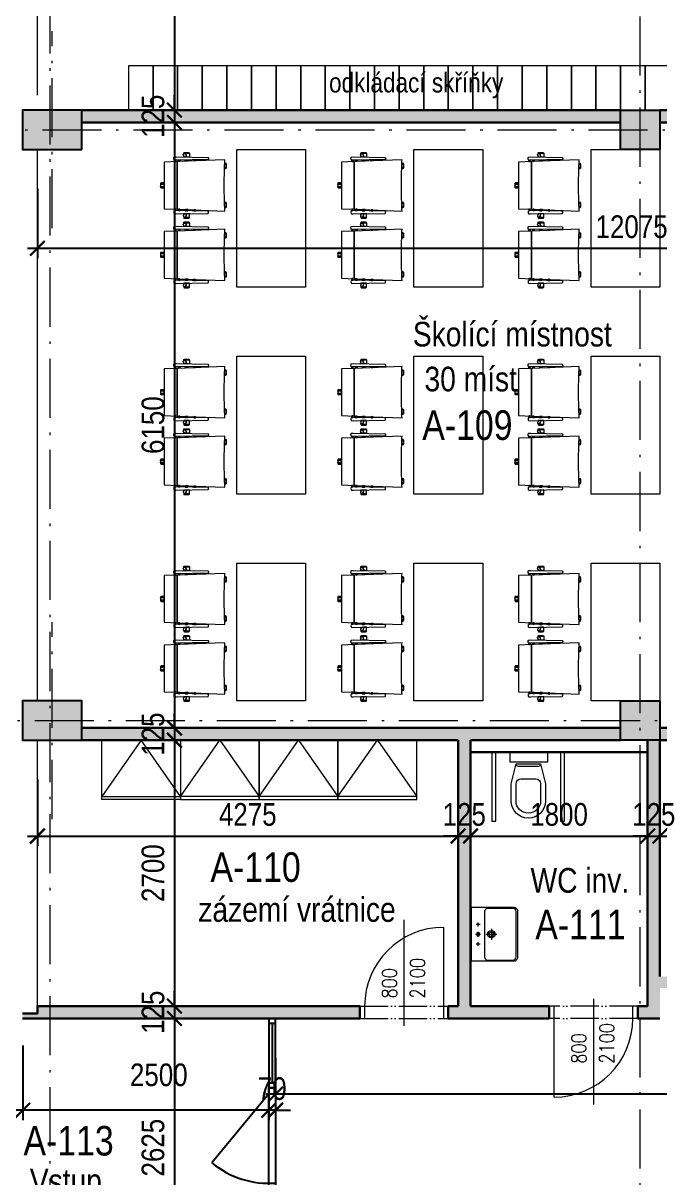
# Model space of a CAD drawing. Header units: millimetres. Extents: x 325046 to 1268204, y 1875583 to 2761998.
# Drawn here: x 705808 to 712279, y 2538248 to 2549976 of the extents above; entities that cross this region are included whole.
import ezdxf

# ---------------------------------------------------------------- set-up
doc = ezdxf.new("R2010")
doc.units = ezdxf.units.MM
doc.header["$LTSCALE"] = 100
doc.header["$PDMODE"] = 65
doc.linetypes.add('ACAD_ISO05W100', pattern=[33, 24, -3, 0, -3, 0, -3])
doc.linetypes.add('ACAD_ISO10W100', pattern=[18.5, 12, -3, 0.5, -3])
for name, color, linetype, lineweight, true_color in [('DVEŘE - POPIS', 7, 'Continuous', 5, 0x008a22), ('INTERIÉR', 7, 'Continuous', 5, 0xa65930), ('otvory', 7, 'Continuous', 20, 0xb30000), ('PŘÍČKY - SDK', 7, 'Continuous', 30, 0x6a1174), ('SANITA  - NOVÁ', 7, 'Continuous', 13, 0x3f3fde)]:
    doc.layers.add(name, color=color, linetype=linetype, lineweight=lineweight, true_color=true_color)
for name, color, linetype in [('kóty 100', 5, 'Continuous'), ('OKNA - RASTR', 5, 'Continuous'), ('ČÍSLO MÍSTNOSTI', 4, 'Continuous'), ('ŽB- SLOUPY', 3, 'Continuous')]:
    doc.layers.add(name, color=color, linetype=linetype)
doc.layers.add('Objekty - osy', color=5, linetype='ACAD_ISO10W100', lineweight=20)
doc.layers.add('ŽB - Šraf-prefa', color=253, linetype='Continuous', lineweight=13)
doc.layers.add('POPIS MÍSTNOSTÍ', color=7, linetype='Continuous', true_color=0x072bf2)
doc.layers.add('ŠRAF - SDK', color=7, linetype='Continuous', true_color=0xfbe0ee)
doc.styles.add('ARIAL NARROW', font='ARIALN.TTF')
doc.styles.add('FSIMPLEX', font='simplex.shx')
doc.dimstyles.new('100', dxfattribs={"dimscale": 100, "dimtxt": 2.3, "dimasz": 1.5, "dimexe": 1, "dimexo": 4, "dimgap": 1, "dimtad": 1, "dimdec": 0, "dimzin": 0, "dimdsep": 46, "dimtxsty": 'ARIAL NARROW', "dimblk": 'ARCHTICK', "dimcen": 4, "dimdle": 1, "dimclrd": 256, "dimclre": 256, "dimclrt": 7, "dimadec": 0, "dimazin": 0, "dimtfac": 1, "dimtdec": 0, "dimtix": 1, "dimtofl": 0, "dimtmove": 0, "dimatfit": 2, "dimldrblk": 'OBLIQUE', "dimfxl": 1, "dimtolj": 1, "dimtzin": 0, "dimlwd": -1, "dimlwe": -1, "dimarcsym": 1})

# ---------------------------------------------------------------- blocks, each defined once
blk = doc.blocks.new('A$C32F32A5B')
at = {"layer": 'SANITA  - NOVÁ', "ltscale": 2, "transparency": 33554687}
for p, q in [((0, 0), (0, 98)), ((0, 98), (387, 98)), ((387, 0), (0, 0)), ((387, 98), (387, 0))]:
    blk.add_line(p, q, dxfattribs=at)
for points in [[(313, 121), (363, 321), (363, 496, 1), (13, 496), (13, 321), (63, 121)], [(113, 271), (263, 271, 0.41), (313, 321), (313, 496, 1), (63, 496), (63, 321, 0.41), (113, 271)], [(63, 121), (313, 121, 0.41), (288, 146), (88, 146, 0.41), (63, 121)]]:
    blk.add_lwpolyline(points, format="xyb", dxfattribs=at)
blk = doc.blocks.new('umyvadlo')
for points in [[(-80, -65), (-100, -65), (-119, -65)], [(-100, -85), (-100, -65), (-100, -45)], [(26, -65), (-26, -65)], [(0, -39), (0, -91)], [(119, -65), (100, -65), (80, -65)], [(100, -85), (100, -65), (100, -45)], [(-56, -200), (56, -200)], [(0, -144), (0, -256)]]:
    blk.add_lwpolyline(points)
for points in [[(275, 0), (275, 0), (-275, 0), (-275, 0)], [(-275, 0), (-275, 0), (-275, -419), (-275, -419)], [(275, -419), (275, -419), (275, 0), (275, 0)], [(-275, -419), (-275, -419), (-275, -427), (-275, -427)], [(-275, -427), (-275, -437), (-271, -446), (-264, -453)], [(-264, -453), (-257, -461), (-246, -465), (-236, -465)], [(-236, -465), (-236, -465), (0, -465), (0, -465)], [(0, -465), (0, -465), (236, -465), (236, -465)], [(236, -465), (246, -465), (257, -461), (264, -453)], [(264, -453), (271, -446), (275, -437), (275, -427)], [(275, -427), (275, -427), (275, -419), (275, -419)]]:
    blk.add_open_spline(points, degree=3)
for points, knots in [([(18, -65), (18, -55), (10, -48), (0, -48), (-10, -48), (-18, -55), (-18, -65), (-18, -75), (-10, -83), (0, -83), (10, -83), (18, -75), (18, -65)], [0, 0, 0, 0, 1, 1, 1, 2, 2, 2, 3, 3, 3, 4, 4, 4, 4]), ([(0, -453), (0, -453), (231, -453), (231, -453), (249, -453), (263, -438), (263, -421), (263, -421), (263, -171), (263, -171), (263, -171), (263, -165), (263, -165), (263, -158), (262, -153), (259, -147), (256, -143), (253, -139), (248, -136), (243, -133), (238, -131), (232, -131), (232, -131), (232, -131), (232, -131), (232, -131), (0, -131), (0, -131), (0, -131), (0, -131), (0, -131), (0, -131), (-232, -131), (-232, -131), (-232, -131), (-232, -131), (-232, -131), (-238, -131), (-243, -133), (-248, -136), (-253, -139), (-256, -143), (-259, -147), (-262, -153), (-263, -158), (-263, -165), (-263, -165), (-263, -171), (-263, -171), (-263, -171), (-263, -421), (-263, -421), (-263, -438), (-249, -453), (-231, -453), (-231, -453), (0, -453), (0, -453)], [0, 0, 0, 0, 1, 1, 1, 2, 2, 2, 3, 3, 3, 4, 4, 4, 5, 5, 5, 6, 6, 6, 7, 7, 7, 8, 8, 8, 9, 9, 9, 10, 10, 10, 11, 11, 11, 12, 12, 12, 13, 13, 13, 14, 14, 14, 15, 15, 15, 16, 16, 16, 17, 17, 17, 18, 18, 18, 19, 19, 19, 19]), ([(-37, -200), (-37, -179), (-21, -163), (0, -163), (21, -163), (37, -179), (37, -200), (37, -221), (21, -237), (0, -237), (-21, -237), (-37, -221), (-37, -200)], [0, 0, 0, 0, 1, 1, 1, 2, 2, 2, 3, 3, 3, 4, 4, 4, 4]), ([(-23, -200), (-23, -187), (-13, -177), (0, -177), (13, -177), (23, -187), (23, -200), (23, -213), (13, -223), (0, -223), (-13, -223), (-23, -213), (-23, -200)], [0, 0, 0, 0, 1, 1, 1, 2, 2, 2, 3, 3, 3, 4, 4, 4, 4])]:
    blk.add_open_spline(points, degree=3, knots=knots)
blk = doc.blocks.new('A$C2DA8013F')
at = {"layer": 'otvory'}
for p, q in [((75, 850), (1000, 850)), ((875, 50), (1000, 50))]:
    blk.add_line(p, q, dxfattribs=at)
at = {"layer": 'otvory', "linetype": 'ACAD_ISO05W100', "ltscale": 0.12}
for p, q in [((875, 0), (875, 900)), ((1000, 0), (1000, 900))]:
    blk.add_line(p, q, dxfattribs=at)
at = {"layer": 'otvory', "ltscale": 2, "transparency": 33554687}
blk.add_line((1074, 450), (0, 450), dxfattribs=at)
blk.add_arc((875, 850), 800, 180, 270, dxfattribs=at)
blk = doc.blocks.new('EA119')
at = {"lineweight": 5}
for p, q in [((-0.013, 0.344), (-0.013, 0.31)), ((-0.013, 0.344), (-0.013, 0.344)), ((-0.013, 0.31), (0.013, 0.31)), ((0.009, 0.348), (-0.009, 0.348)), ((0.013, 0.31), (0.013, 0.344)), ((-0.318, 0.115), (-0.323, 0.098)), ((-0.321, 0.093), (-0.288, 0.083)), ((-0.289, 0.109), (-0.313, 0.117)), ((-0.288, 0.083), (-0.289, 0.109)), ((-0.245, 0.095), (-0.258, 0.099)), ((-0.258, 0.099), (-0.258, 0.073)), ((-0.258, 0.073), (-0.246, 0.069)), ((-0.246, 0.069), (-0.245, 0.095)), ((0.245, 0.095), (0.258, 0.099)), ((0.246, 0.069), (0.245, 0.095)), ((0.258, 0.073), (0.246, 0.069)), ((0.258, 0.099), (0.258, 0.073)), ((0.288, 0.083), (0.289, 0.109)), ((0.321, 0.093), (0.288, 0.083)), ((0.289, 0.109), (0.313, 0.117)), ((0.318, 0.115), (0.323, 0.098))]:
    blk.add_line(p, q, dxfattribs=at)
blk.add_lwpolyline([(0.242, 0.18), (0.237, 0.31), (-0.237, 0.31), (-0.242, 0.18)], close=True)
for points in [[(-0.018, 0.348, 0.416379), (-0.025, 0.341), (-0.025, 0.31), (-0.018, 0.31)], [(-0.013, 0.344, -0.414214), (-0.009, 0.348), (-0.018, 0.348), (-0.018, 0.31), (-0.013, 0.31)], [(0.018, 0.348), (0.009, 0.348, -0.414214), (0.013, 0.344), (0.013, 0.31), (0.018, 0.31)], [(0.025, 0.341, 0.416379), (0.018, 0.348), (0.018, 0.31), (0.025, 0.31)], [(-0.26, -0.305), (-0.245, -0.304, -0.019237), (0.245, -0.304), (0.26, -0.305), (0.242, 0.18), (-0.242, 0.18)], [(-0.327, 0.113, 0.412052), (-0.334, 0.105), (-0.334, 0.063, 0.411427), (-0.327, 0.055), (-0.327, 0.055)], [(-0.288, 0.083), (-0.321, 0.093, -0.414214), (-0.323, 0.098), (-0.319, 0.113), (-0.327, 0.113), (-0.327, 0.055), (-0.291, 0.055, 0.109438), (-0.288, 0.056)], [(-0.289, 0.112, 0.072859), (-0.291, 0.113), (-0.299, 0.113), (-0.289, 0.109)], [(0.288, 0.083), (0.321, 0.093, 0.414214), (0.323, 0.098), (0.319, 0.113), (0.327, 0.113), (0.327, 0.055), (0.291, 0.055, -0.109438), (0.288, 0.056)], [(0.289, 0.112, -0.072859), (0.291, 0.113), (0.299, 0.113), (0.289, 0.109)], [(0.327, 0.113, -0.412052), (0.334, 0.105), (0.334, 0.063, -0.411427), (0.327, 0.055), (0.327, 0.055)], [(-0.216, -0.303, 0.000295), (-0.224, -0.304), (-0.224, -0.315, 0.395579), (-0.216, -0.322)], [(-0.18, -0.302, 0.001403), (-0.216, -0.303), (-0.216, -0.322), (-0.18, -0.322)], [(-0.173, -0.302, 0.000295), (-0.18, -0.302), (-0.18, -0.322, 0.412052), (-0.173, -0.314)], [(0.18, -0.302, 0.000295), (0.173, -0.302), (0.173, -0.314, 0.412052), (0.18, -0.322)], [(0.216, -0.303, 0.001403), (0.18, -0.302), (0.18, -0.322), (0.216, -0.322)], [(0.224, -0.304, 0.000295), (0.216, -0.303), (0.216, -0.322, 0.395579), (0.224, -0.315)]]:
    blk.add_lwpolyline(points, format="xyb", close=True)
for points in [[(-0.256, 0.191), (-0.258, 0.207, 0.259803), (-0.262, 0.212, 0.177342), (-0.284, 0.212, 0.259803), (-0.288, 0.207), (-0.29, 0.191), (-0.284, -0.131, 0.299794), (-0.282, -0.136, 0.089988), (-0.276, -0.138, 0.083071), (-0.27, -0.138, 0.089988), (-0.264, -0.136, 0.299794), (-0.262, -0.131)], [(0.256, 0.191), (0.258, 0.207, -0.259803), (0.262, 0.212, -0.177342), (0.284, 0.212, -0.259803), (0.288, 0.207), (0.29, 0.191), (0.284, -0.131, -0.299794), (0.282, -0.136, -0.089988), (0.276, -0.138, -0.083071), (0.27, -0.138, -0.089988), (0.264, -0.136, -0.299794), (0.262, -0.131)]]:
    blk.add_lwpolyline(points, format="xyb", close=True, dxfattribs=at)
for points in [[(-0.241, 0.205), (-0.258, 0.205), (-0.256, 0.193), (-0.241, 0.193)], [(-0.243, 0.152), (-0.242, 0.166), (-0.256, 0.166), (-0.257, 0.152)], [(0.241, 0.205), (0.258, 0.205), (0.256, 0.193), (0.241, 0.193)], [(0.243, 0.152), (0.242, 0.166), (0.256, 0.166), (0.257, 0.152)], [(-0.26, -0.007), (-0.249, -0.007), (-0.248, 0.009), (-0.259, 0.009)], [(0.26, -0.007), (0.249, -0.007), (0.248, 0.009), (0.259, 0.009)]]:
    blk.add_lwpolyline(points, close=True, dxfattribs=at)
for centre, start, end in [((-0.009, 0.344), 90, 180), ((0.009, 0.344), 0, 90), ((-0.314, 0.113), 72, 162), ((0.314, 0.113), 18, 108), ((-0.319, 0.097), 162, 252), ((0.319, 0.097), 288, 18)]:
    blk.add_arc(centre, 0.00409, start, end, dxfattribs=at)
blk = doc.blocks.new('_ARCHTICK')
at = {"color": 0, "linetype": 'ByBlock', "const_width": 0.15}
blk.add_lwpolyline([(-0.5, -0.5), (0.5, 0.5)], dxfattribs=at)
blk = doc.blocks.new('*D454')
at = {"layer": 'Defpoints', "color": 0, "ltscale": 100, "transparency": 16777216}
for p in [(705954, 2555118), (706404, 2549093), (707346, 2549093)]:
    blk.add_point(p, dxfattribs=at)
at = {"layer": 'kóty 100', "ltscale": 100, "transparency": 16777216}
for p, q in [((707346, 2555218), (707346, 2548993)), ((706354, 2555118), (707446, 2555118)), ((706804, 2549093), (707446, 2549093))]:
    blk.add_line(p, q, dxfattribs=at)
at = {"layer": 'kóty 100', "ltscale": 100, "transparency": 16777216, "xscale": 150, "yscale": 150, "zscale": 150}
for p, rotation in [((707346, 2555118), 90), ((707346, 2549093), 270)]:
    blk.add_blockref('_ARCHTICK', p, dxfattribs=dict(at, rotation=rotation))
at = {"layer": 'kóty 100', "color": 7, "ltscale": 100, "transparency": 16777216, "insert": (707129, 2552105), "char_height": 230, "attachment_point": 5, "rotation": 90, "style": 'ARIAL NARROW'}
blk.add_mtext('\\A1;6025', dxfattribs=at)
blk = doc.blocks.new('_Oblique')
at = {"color": 0, "lineweight": -2}
blk.add_line((-0.5, -0.5), (0.5, 0.5), dxfattribs=at)
blk = doc.blocks.new('*D455')
at = {"layer": 'Defpoints', "color": 0, "ltscale": 100, "transparency": 16777216}
for p in [(706404, 2549093), (706404, 2548968), (707346, 2548968)]:
    blk.add_point(p, dxfattribs=at)
at = {"layer": 'kóty 100', "ltscale": 100, "transparency": 16777216}
for p, q in [((707346, 2549093), (707346, 2549243)), ((706804, 2549093), (707446, 2549093)), ((706804, 2548968), (707446, 2548968)), ((707346, 2548968), (707346, 2548818))]:
    blk.add_line(p, q, dxfattribs=at)
at = {"layer": 'kóty 100', "ltscale": 100, "transparency": 16777216, "xscale": 150, "yscale": 150, "zscale": 150}
for p, rotation in [((707346, 2549093), 270), ((707346, 2548968), 90)]:
    blk.add_blockref('_ARCHTICK', p, dxfattribs=dict(at, rotation=rotation))
at = {"layer": 'kóty 100', "color": 7, "ltscale": 100, "transparency": 16777216, "insert": (707129, 2549030), "char_height": 230, "attachment_point": 5, "rotation": 90, "style": 'ARIAL NARROW'}
blk.add_mtext('\\A1;125', dxfattribs=at)
blk = doc.blocks.new('*D456')
at = {"layer": 'Defpoints', "color": 0, "ltscale": 100, "transparency": 16777216}
for p in [(706404, 2548968), (706404, 2542818), (707346, 2542818)]:
    blk.add_point(p, dxfattribs=at)
at = {"layer": 'kóty 100', "ltscale": 100, "transparency": 16777216}
for p, q in [((707346, 2549068), (707346, 2542718)), ((706804, 2548968), (707446, 2548968)), ((706804, 2542818), (707446, 2542818))]:
    blk.add_line(p, q, dxfattribs=at)
at = {"layer": 'kóty 100', "ltscale": 100, "transparency": 16777216, "xscale": 150, "yscale": 150, "zscale": 150}
for p, rotation in [((707346, 2548968), 90), ((707346, 2542818), 270)]:
    blk.add_blockref('_ARCHTICK', p, dxfattribs=dict(at, rotation=rotation))
at = {"layer": 'kóty 100', "color": 7, "ltscale": 100, "transparency": 16777216, "insert": (707129, 2545893), "char_height": 230, "attachment_point": 5, "rotation": 90, "style": 'ARIAL NARROW'}
blk.add_mtext('\\A1;6150', dxfattribs=at)
blk = doc.blocks.new('*D457')
at = {"layer": 'Defpoints', "color": 0, "ltscale": 100, "transparency": 16777216}
for p in [(706404, 2542818), (706404, 2542693), (707346, 2542693)]:
    blk.add_point(p, dxfattribs=at)
at = {"layer": 'kóty 100', "ltscale": 100, "transparency": 16777216}
for p, q in [((707346, 2542818), (707346, 2542968)), ((706804, 2542818), (707446, 2542818)), ((706804, 2542693), (707446, 2542693)), ((707346, 2542693), (707346, 2542543))]:
    blk.add_line(p, q, dxfattribs=at)
at = {"layer": 'kóty 100', "ltscale": 100, "transparency": 16777216, "xscale": 150, "yscale": 150, "zscale": 150}
for p, rotation in [((707346, 2542818), 270), ((707346, 2542693), 90)]:
    blk.add_blockref('_ARCHTICK', p, dxfattribs=dict(at, rotation=rotation))
at = {"layer": 'kóty 100', "color": 7, "ltscale": 100, "transparency": 16777216, "insert": (707129, 2542755), "char_height": 230, "attachment_point": 5, "rotation": 90, "style": 'ARIAL NARROW'}
blk.add_mtext('\\A1;125', dxfattribs=at)
blk = doc.blocks.new('*D458')
at = {"layer": 'Defpoints', "color": 0, "ltscale": 100, "transparency": 16777216}
for p in [(706404, 2542693), (705954, 2539993), (707346, 2539993)]:
    blk.add_point(p, dxfattribs=at)
at = {"layer": 'kóty 100', "ltscale": 100, "transparency": 16777216}
for p, q in [((707346, 2542793), (707346, 2539893)), ((706804, 2542693), (707446, 2542693)), ((706354, 2539993), (707446, 2539993))]:
    blk.add_line(p, q, dxfattribs=at)
at = {"layer": 'kóty 100', "ltscale": 100, "transparency": 16777216, "xscale": 150, "yscale": 150, "zscale": 150}
for p, rotation in [((707346, 2542693), 90), ((707346, 2539993), 270)]:
    blk.add_blockref('_ARCHTICK', p, dxfattribs=dict(at, rotation=rotation))
at = {"layer": 'kóty 100', "color": 7, "ltscale": 100, "transparency": 16777216, "insert": (707129, 2541343), "char_height": 230, "attachment_point": 5, "rotation": 90, "style": 'ARIAL NARROW'}
blk.add_mtext('\\A1;2700', dxfattribs=at)
blk = doc.blocks.new('*D459')
at = {"layer": 'Defpoints', "color": 0, "ltscale": 100, "transparency": 16777216}
for p in [(705954, 2539993), (705804, 2539868), (707346, 2539868)]:
    blk.add_point(p, dxfattribs=at)
at = {"layer": 'kóty 100', "ltscale": 100, "transparency": 16777216}
for p, q in [((707346, 2539993), (707346, 2540143)), ((706354, 2539993), (707446, 2539993)), ((706204, 2539868), (707446, 2539868)), ((707346, 2539868), (707346, 2539718))]:
    blk.add_line(p, q, dxfattribs=at)
at = {"layer": 'kóty 100', "ltscale": 100, "transparency": 16777216, "xscale": 150, "yscale": 150, "zscale": 150}
for p, rotation in [((707346, 2539993), 270), ((707346, 2539868), 90)]:
    blk.add_blockref('_ARCHTICK', p, dxfattribs=dict(at, rotation=rotation))
at = {"layer": 'kóty 100', "color": 7, "ltscale": 100, "transparency": 16777216, "insert": (707129, 2539930), "char_height": 230, "attachment_point": 5, "rotation": 90, "style": 'ARIAL NARROW'}
blk.add_mtext('\\A1;125', dxfattribs=at)
blk = doc.blocks.new('*D478')
at = {"layer": 'Defpoints', "color": 0, "ltscale": 100, "transparency": 16777216}
for p in [(712129, 2551048), (712279, 2549093), (712982, 2549093)]:
    blk.add_point(p, dxfattribs=at)
at = {"layer": 'kóty 100', "ltscale": 100, "transparency": 16777216}
for p, q in [((712982, 2551148), (712982, 2548993)), ((712529, 2551048), (713082, 2551048)), ((712679, 2549093), (713082, 2549093))]:
    blk.add_line(p, q, dxfattribs=at)
at = {"layer": 'kóty 100', "ltscale": 100, "transparency": 16777216, "xscale": 150, "yscale": 150, "zscale": 150}
for p, rotation in [((712982, 2551048), 90), ((712982, 2549093), 270)]:
    blk.add_blockref('_ARCHTICK', p, dxfattribs=dict(at, rotation=rotation))
at = {"layer": 'kóty 100', "color": 7, "ltscale": 100, "transparency": 16777216, "insert": (712765, 2550070), "char_height": 230, "attachment_point": 5, "rotation": 90, "style": 'ARIAL NARROW'}
blk.add_mtext('\\A1;1955', dxfattribs=at)
blk = doc.blocks.new('*D486')
at = {"layer": 'Defpoints', "color": 0, "ltscale": 100, "transparency": 16777216}
for p in [(712054, 2539868), (713510, 2539868), (714050, 2536173)]:
    blk.add_point(p, dxfattribs=at)
at = {"layer": 'kóty 100', "ltscale": 100, "transparency": 16777216}
for p, q in [((713510, 2536073), (713510, 2539968)), ((712454, 2539868), (713610, 2539868)), ((713650, 2536173), (713410, 2536173))]:
    blk.add_line(p, q, dxfattribs=at)
at = {"layer": 'kóty 100', "ltscale": 100, "transparency": 16777216, "xscale": 150, "yscale": 150, "zscale": 150}
for p, rotation in [((713510, 2539868), 90), ((713510, 2536173), 270)]:
    blk.add_blockref('_ARCHTICK', p, dxfattribs=dict(at, rotation=rotation))
at = {"layer": 'kóty 100', "color": 7, "ltscale": 100, "transparency": 16777216, "insert": (713293, 2538020), "char_height": 230, "attachment_point": 5, "rotation": 90, "style": 'ARIAL NARROW'}
blk.add_mtext('\\A1;3695', dxfattribs=at)
blk = doc.blocks.new('*D487')
at = {"layer": 'Defpoints', "color": 0, "ltscale": 100, "transparency": 16777216}
for p in [(708374, 2539868), (718029, 2539868), (708374, 2539099)]:
    blk.add_point(p, dxfattribs=at)
at = {"layer": 'kóty 100', "ltscale": 100, "transparency": 16777216}
for p, q in [((708374, 2539468), (708374, 2538999)), ((718029, 2539468), (718029, 2538999)), ((718129, 2539099), (708274, 2539099))]:
    blk.add_line(p, q, dxfattribs=at)
at = {"layer": 'kóty 100', "ltscale": 100, "transparency": 16777216, "xscale": 150, "yscale": 150, "zscale": 150, "rotation": 180}
blk.add_blockref('_ARCHTICK', (708374, 2539099), dxfattribs=at)
at = {"layer": 'kóty 100', "ltscale": 100, "transparency": 16777216, "xscale": 150, "yscale": 150, "zscale": 150}
blk.add_blockref('_ARCHTICK', (718029, 2539099), dxfattribs=at)
at = {"layer": 'kóty 100', "color": 7, "ltscale": 100, "transparency": 16777216, "insert": (714217, 2539316), "char_height": 230, "attachment_point": 5, "style": 'ARIAL NARROW'}
blk.add_mtext('\\A1;9655', dxfattribs=at)
blk = doc.blocks.new('*D488')
at = {"layer": 'Defpoints', "color": 0, "ltscale": 100, "transparency": 16777216}
for p in [(705804, 2539993), (708304, 2539868), (705804, 2538935)]:
    blk.add_point(p, dxfattribs=at)
at = {"layer": 'kóty 100', "ltscale": 100, "transparency": 16777216}
for p, q in [((705804, 2539593), (705804, 2538835)), ((708304, 2539468), (708304, 2538835)), ((708404, 2538935), (705704, 2538935))]:
    blk.add_line(p, q, dxfattribs=at)
at = {"layer": 'kóty 100', "ltscale": 100, "transparency": 16777216, "xscale": 150, "yscale": 150, "zscale": 150, "rotation": 180}
blk.add_blockref('_ARCHTICK', (705804, 2538935), dxfattribs=at)
at = {"layer": 'kóty 100', "ltscale": 100, "transparency": 16777216, "xscale": 150, "yscale": 150, "zscale": 150}
blk.add_blockref('_ARCHTICK', (708304, 2538935), dxfattribs=at)
at = {"layer": 'kóty 100', "color": 7, "ltscale": 100, "transparency": 16777216, "insert": (707187, 2539293), "char_height": 230, "attachment_point": 5, "style": 'ARIAL NARROW'}
blk.add_mtext('\\A1;2500', dxfattribs=at)
blk = doc.blocks.new('*D489')
at = {"layer": 'Defpoints', "color": 0, "ltscale": 100, "transparency": 16777216}
for p in [(705954, 2548693), (718029, 2548693), (718029, 2547689)]:
    blk.add_point(p, dxfattribs=at)
at = {"layer": 'kóty 100', "ltscale": 100, "transparency": 16777216}
for p, q in [((705954, 2548293), (705954, 2547589)), ((718029, 2548293), (718029, 2547589)), ((705854, 2547689), (718129, 2547689))]:
    blk.add_line(p, q, dxfattribs=at)
at = {"layer": 'kóty 100', "ltscale": 100, "transparency": 16777216, "xscale": 150, "yscale": 150, "zscale": 150, "rotation": 180}
blk.add_blockref('_ARCHTICK', (705954, 2547689), dxfattribs=at)
at = {"layer": 'kóty 100', "ltscale": 100, "transparency": 16777216, "xscale": 150, "yscale": 150, "zscale": 150}
blk.add_blockref('_ARCHTICK', (718029, 2547689), dxfattribs=at)
at = {"layer": 'kóty 100', "color": 7, "ltscale": 100, "transparency": 16777216, "insert": (711991, 2547907), "char_height": 230, "attachment_point": 5, "style": 'ARIAL NARROW'}
blk.add_mtext('\\A1;12075', dxfattribs=at)
blk = doc.blocks.new('*D498')
at = {"layer": 'Defpoints', "color": 0, "ltscale": 100, "transparency": 16777216}
for p in [(705954, 2542693), (710229, 2542693), (710229, 2541720)]:
    blk.add_point(p, dxfattribs=at)
at = {"layer": 'kóty 100', "ltscale": 100, "transparency": 16777216}
for p, q in [((705954, 2542293), (705954, 2541620)), ((710229, 2542293), (710229, 2541620)), ((705854, 2541720), (710329, 2541720))]:
    blk.add_line(p, q, dxfattribs=at)
at = {"layer": 'kóty 100', "ltscale": 100, "transparency": 16777216, "xscale": 150, "yscale": 150, "zscale": 150, "rotation": 180}
blk.add_blockref('_ARCHTICK', (705954, 2541720), dxfattribs=at)
at = {"layer": 'kóty 100', "ltscale": 100, "transparency": 16777216, "xscale": 150, "yscale": 150, "zscale": 150}
blk.add_blockref('_ARCHTICK', (710229, 2541720), dxfattribs=at)
at = {"layer": 'kóty 100', "color": 7, "ltscale": 100, "transparency": 16777216, "insert": (708091, 2541938), "char_height": 230, "attachment_point": 5, "style": 'ARIAL NARROW'}
blk.add_mtext('\\A1;4275', dxfattribs=at)
blk = doc.blocks.new('*D499')
at = {"layer": 'Defpoints', "color": 0, "ltscale": 100, "transparency": 16777216}
for p in [(710229, 2542693), (710354, 2542693), (710354, 2541720)]:
    blk.add_point(p, dxfattribs=at)
at = {"layer": 'kóty 100', "ltscale": 100, "transparency": 16777216}
for p, q in [((710229, 2542293), (710229, 2541620)), ((710354, 2542293), (710354, 2541620)), ((710229, 2541720), (710079, 2541720)), ((710354, 2541720), (710504, 2541720))]:
    blk.add_line(p, q, dxfattribs=at)
at = {"layer": 'kóty 100', "ltscale": 100, "transparency": 16777216, "xscale": 150, "yscale": 150, "zscale": 150}
blk.add_blockref('_ARCHTICK', (710229, 2541720), dxfattribs=at)
at = {"layer": 'kóty 100', "ltscale": 100, "transparency": 16777216, "xscale": 150, "yscale": 150, "zscale": 150, "rotation": 180}
blk.add_blockref('_ARCHTICK', (710354, 2541720), dxfattribs=at)
at = {"layer": 'kóty 100', "color": 7, "ltscale": 100, "transparency": 16777216, "insert": (710291, 2541938), "char_height": 230, "attachment_point": 5, "style": 'ARIAL NARROW'}
blk.add_mtext('\\A1;125', dxfattribs=at)
blk = doc.blocks.new('*D500')
at = {"layer": 'Defpoints', "color": 0, "ltscale": 100, "transparency": 16777216}
for p in [(710354, 2542693), (712154, 2542693), (712154, 2541720)]:
    blk.add_point(p, dxfattribs=at)
at = {"layer": 'kóty 100', "ltscale": 100, "transparency": 16777216}
for p, q in [((710354, 2542293), (710354, 2541620)), ((712154, 2542293), (712154, 2541620)), ((710254, 2541720), (712254, 2541720))]:
    blk.add_line(p, q, dxfattribs=at)
at = {"layer": 'kóty 100', "ltscale": 100, "transparency": 16777216, "xscale": 150, "yscale": 150, "zscale": 150, "rotation": 180}
blk.add_blockref('_ARCHTICK', (710354, 2541720), dxfattribs=at)
at = {"layer": 'kóty 100', "ltscale": 100, "transparency": 16777216, "xscale": 150, "yscale": 150, "zscale": 150}
blk.add_blockref('_ARCHTICK', (712154, 2541720), dxfattribs=at)
at = {"layer": 'kóty 100', "color": 7, "ltscale": 100, "transparency": 16777216, "insert": (711254, 2541938), "char_height": 230, "attachment_point": 5, "style": 'ARIAL NARROW'}
blk.add_mtext('\\A1;1800', dxfattribs=at)
blk = doc.blocks.new('*D501')
at = {"layer": 'Defpoints', "color": 0, "ltscale": 100, "transparency": 16777216}
for p in [(712154, 2542693), (712279, 2542693), (712279, 2541720)]:
    blk.add_point(p, dxfattribs=at)
at = {"layer": 'kóty 100', "ltscale": 100, "transparency": 16777216}
for p, q in [((712154, 2542293), (712154, 2541620)), ((712279, 2542293), (712279, 2541620)), ((712154, 2541720), (712004, 2541720)), ((712279, 2541720), (712429, 2541720))]:
    blk.add_line(p, q, dxfattribs=at)
at = {"layer": 'kóty 100', "ltscale": 100, "transparency": 16777216, "xscale": 150, "yscale": 150, "zscale": 150}
blk.add_blockref('_ARCHTICK', (712154, 2541720), dxfattribs=at)
at = {"layer": 'kóty 100', "ltscale": 100, "transparency": 16777216, "xscale": 150, "yscale": 150, "zscale": 150, "rotation": 180}
blk.add_blockref('_ARCHTICK', (712279, 2541720), dxfattribs=at)
at = {"layer": 'kóty 100', "color": 7, "ltscale": 100, "transparency": 16777216, "insert": (712216, 2541938), "char_height": 230, "attachment_point": 5, "style": 'ARIAL NARROW'}
blk.add_mtext('\\A1;125', dxfattribs=at)
blk = doc.blocks.new('*D502')
at = {"layer": 'Defpoints', "color": 0, "ltscale": 100, "transparency": 16777216}
for p in [(712279, 2542693), (718029, 2542593), (718029, 2541720)]:
    blk.add_point(p, dxfattribs=at)
at = {"layer": 'kóty 100', "ltscale": 100, "transparency": 16777216}
for p, q in [((712279, 2542293), (712279, 2541620)), ((718029, 2542193), (718029, 2541620)), ((712179, 2541720), (718129, 2541720))]:
    blk.add_line(p, q, dxfattribs=at)
at = {"layer": 'kóty 100', "ltscale": 100, "transparency": 16777216, "xscale": 150, "yscale": 150, "zscale": 150, "rotation": 180}
blk.add_blockref('_ARCHTICK', (712279, 2541720), dxfattribs=at)
at = {"layer": 'kóty 100', "ltscale": 100, "transparency": 16777216, "xscale": 150, "yscale": 150, "zscale": 150}
blk.add_blockref('_ARCHTICK', (718029, 2541720), dxfattribs=at)
at = {"layer": 'kóty 100', "color": 7, "ltscale": 100, "transparency": 16777216, "insert": (715154, 2541938), "char_height": 230, "attachment_point": 5, "style": 'ARIAL NARROW'}
blk.add_mtext('\\A1;5750', dxfattribs=at)
blk = doc.blocks.new('*D1521')
at = {"layer": 'Defpoints', "color": 0, "ltscale": 100, "transparency": 16777216}
for p in [(705804, 2539868), (706970, 2537243), (707346, 2537243)]:
    blk.add_point(p, dxfattribs=at)
at = {"layer": 'kóty 100', "ltscale": 100, "transparency": 16777216}
for p, q in [((707346, 2539968), (707346, 2537143)), ((706204, 2539868), (707446, 2539868)), ((707370, 2537243), (707446, 2537243))]:
    blk.add_line(p, q, dxfattribs=at)
at = {"layer": 'kóty 100', "ltscale": 100, "transparency": 16777216, "xscale": 150, "yscale": 150, "zscale": 150}
for p, rotation in [((707346, 2539868), 90), ((707346, 2537243), 270)]:
    blk.add_blockref('_ARCHTICK', p, dxfattribs=dict(at, rotation=rotation))
at = {"layer": 'kóty 100', "color": 7, "ltscale": 100, "transparency": 16777216, "insert": (707129, 2538555), "char_height": 230, "attachment_point": 5, "rotation": 90, "style": 'ARIAL NARROW'}
blk.add_mtext('\\A1;2625', dxfattribs=at)
blk = doc.blocks.new('*D1520')
at = {"layer": 'Defpoints', "color": 0, "ltscale": 100, "transparency": 16777216}
for p in [(708304, 2539739), (708374, 2539739), (708304, 2538935)]:
    blk.add_point(p, dxfattribs=at)
at = {"layer": 'kóty 100', "ltscale": 100, "transparency": 16777216}
for p, q in [((708304, 2539339), (708304, 2538835)), ((708374, 2539339), (708374, 2538835)), ((708304, 2538935), (708154, 2538935)), ((708374, 2538935), (708524, 2538935))]:
    blk.add_line(p, q, dxfattribs=at)
at = {"layer": 'kóty 100', "ltscale": 100, "transparency": 16777216, "xscale": 150, "yscale": 150, "zscale": 150}
blk.add_blockref('_ARCHTICK', (708304, 2538935), dxfattribs=at)
at = {"layer": 'kóty 100', "ltscale": 100, "transparency": 16777216, "xscale": 150, "yscale": 150, "zscale": 150, "rotation": 180}
blk.add_blockref('_ARCHTICK', (708374, 2538935), dxfattribs=at)
at = {"layer": 'kóty 100', "color": 7, "ltscale": 100, "transparency": 16777216, "insert": (708339, 2539153), "char_height": 230, "attachment_point": 5, "style": 'ARIAL NARROW'}
blk.add_mtext('\\A1;70', dxfattribs=at)

msp = doc.modelspace()

# ---------------------------------------------------------------- hatches: boundary and pattern name
at = {"layer": 'ŠRAF - SDK', "ltscale": 100}
h = msp.add_hatch(color=256, dxfattribs=at)
h.dxf.hatch_style = 1
h.paths.add_polyline_path([(716928.7, 2548967.7), (716928.7, 2549092.7), (712278.7, 2549092.7), (712278.7, 2548967.7)])
h.paths.add_polyline_path([(711878.7, 2548967.7), (711878.7, 2549092.7), (706403.7, 2549092.7), (706403.7, 2548967.7)])
h = msp.add_hatch(color=256, dxfattribs=at)
h.dxf.hatch_style = 1
h.paths.add_polyline_path([(711878.7, 2542817.7), (706403.7, 2542817.7), (706403.7, 2542692.7), (710228.7, 2542692.7), (710228.7, 2539992.7), (710128.7, 2539992.7), (710128.7, 2539867.7), (711153.7, 2539867.7), (711153.7, 2539992.7), (710353.7, 2539992.7), (710353.7, 2542692.7), (711878.7, 2542692.7)])
h.paths.add_polyline_path([(716878.7, 2542817.7), (712278.7, 2542817.7), (712278.7, 2542692.7), (716878.7, 2542692.7)])
h.paths.add_polyline_path([(717828.7, 2542817.7), (717778.7, 2542817.7), (717778.7, 2542692.7), (717828.7, 2542692.7)])
h.paths.add_polyline_path([(718028.7, 2539992.7), (717778.7, 2539992.7), (717778.7, 2539867.7), (718028.7, 2539867.7)])
h.paths.add_polyline_path([(712278.7, 2539867.7), (712278.7, 2542692.7), (712153.7, 2542692.7), (712153.7, 2539992.7), (712053.7, 2539992.7), (712053.7, 2539867.7)])
h.paths.add_polyline_path([(712278.7, 2540177.7), (712978.7, 2540177.7), (712978.7, 2539867.7), (716878.7, 2539867.7), (716878.7, 2539992.7), (713093.7, 2539992.7), (713093.7, 2540292.7), (712278.7, 2540292.7)])
h = msp.add_hatch(color=256, dxfattribs=at)
h.dxf.hatch_style = 1
h.paths.add_polyline_path([(705953.7, 2539992.7), (705953.7, 2539917.7), (705803.7, 2539917.7), (705803.7, 2539892.7), (705803.7, 2539867.7), (708303.7, 2539867.7), (708303.7, 2539867.7), (708373.7, 2539867.7), (709228.7, 2539867.7), (709228.7, 2539992.7)])
at = {"layer": 'ŽB - Šraf-prefa'}
h = msp.add_hatch(color=256, dxfattribs=at)
h.dxf.hatch_style = 1
h.paths.add_polyline_path([(706403.7, 2548692.7), (706403.7, 2549092.7), (705803.7, 2549092.7), (705803.7, 2548692.7)])
h = msp.add_hatch(color=256, dxfattribs=at)
h.dxf.hatch_style = 1
h.paths.add_polyline_path([(712278.7, 2548692.7), (711878.7, 2548692.7), (711878.7, 2549092.7), (712278.7, 2549092.7)])
h = msp.add_hatch(color=256, dxfattribs=at)
h.dxf.hatch_style = 1
h.paths.add_polyline_path([(706403.7, 2542692.7), (706403.7, 2543092.7), (705803.7, 2543092.7), (705803.7, 2542692.7)])
h = msp.add_hatch(color=256, dxfattribs=at)
h.dxf.hatch_style = 1
h.paths.add_polyline_path([(712278.7, 2542692.7), (711878.7, 2542692.7), (711878.7, 2543092.7), (712278.7, 2543092.7)])

# ---------------------------------------------------------------- linework, layer by layer
at = {"layer": 'INTERIÉR', "ltscale": 100}
for points in [[(706878.7, 2549542.7), (706878.7, 2549092.7), (707128.7, 2549092.7), (707128.7, 2549542.7), (706878.7, 2549542.7)], [(707128.7, 2549542.7), (707128.7, 2549092.7), (707378.7, 2549092.7), (707378.7, 2549542.7), (707128.7, 2549542.7)], [(707378.7, 2549542.7), (707378.7, 2549092.7), (707628.7, 2549092.7), (707628.7, 2549542.7), (707378.7, 2549542.7)], [(707628.7, 2549542.7), (707628.7, 2549092.7), (707878.7, 2549092.7), (707878.7, 2549542.7), (707628.7, 2549542.7)], [(707878.7, 2549542.7), (707878.7, 2549092.7), (708128.7, 2549092.7), (708128.7, 2549542.7), (707878.7, 2549542.7)], [(708128.7, 2549542.7), (708128.7, 2549092.7), (708378.7, 2549092.7), (708378.7, 2549542.7), (708128.7, 2549542.7)], [(708378.7, 2549542.7), (708378.7, 2549092.7), (708628.7, 2549092.7), (708628.7, 2549542.7), (708378.7, 2549542.7)], [(708628.7, 2549542.7), (708628.7, 2549092.7), (708878.7, 2549092.7), (708878.7, 2549542.7), (708628.7, 2549542.7)], [(708878.7, 2549542.7), (708878.7, 2549092.7), (709128.7, 2549092.7), (709128.7, 2549542.7), (708878.7, 2549542.7)], [(709128.7, 2549542.7), (709128.7, 2549092.7), (709378.7, 2549092.7), (709378.7, 2549542.7), (709128.7, 2549542.7)], [(709378.7, 2549542.7), (709378.7, 2549092.7), (709628.7, 2549092.7), (709628.7, 2549542.7), (709378.7, 2549542.7)], [(709628.7, 2549542.7), (709628.7, 2549092.7), (709878.7, 2549092.7), (709878.7, 2549542.7), (709628.7, 2549542.7)], [(709878.7, 2549542.7), (709878.7, 2549092.7), (710128.7, 2549092.7), (710128.7, 2549542.7), (709878.7, 2549542.7)], [(710128.7, 2549542.7), (710128.7, 2549092.7), (710378.7, 2549092.7), (710378.7, 2549542.7), (710128.7, 2549542.7)], [(710378.7, 2549542.7), (710378.7, 2549092.7), (710628.7, 2549092.7), (710628.7, 2549542.7), (710378.7, 2549542.7)], [(710628.7, 2549542.7), (710628.7, 2549092.7), (710878.7, 2549092.7), (710878.7, 2549542.7), (710628.7, 2549542.7)], [(710878.7, 2549542.7), (710878.7, 2549092.7), (711128.7, 2549092.7), (711128.7, 2549542.7), (710878.7, 2549542.7)], [(711128.7, 2549542.7), (711128.7, 2549092.7), (711378.7, 2549092.7), (711378.7, 2549542.7), (711128.7, 2549542.7)], [(711378.7, 2549542.7), (711378.7, 2549092.7), (711628.7, 2549092.7), (711628.7, 2549542.7), (711378.7, 2549542.7)], [(711628.7, 2549542.7), (711628.7, 2549092.7), (711878.7, 2549092.7), (711878.7, 2549542.7), (711628.7, 2549542.7)], [(711878.7, 2549542.7), (711878.7, 2549092.7), (712128.7, 2549092.7), (712128.7, 2549542.7), (711878.7, 2549542.7)], [(712128.7, 2549542.7), (712128.7, 2549092.7), (712378.7, 2549092.7), (712378.7, 2549542.7), (712128.7, 2549542.7)]]:
    msp.add_lwpolyline(points, dxfattribs=at)
at = {"layer": 'INTERIÉR'}
for points in [[(707978.5, 2548692.7), (708678.7, 2548692.7), (708678.7, 2547292.8), (707978.5, 2547292.8)], [(709778.5, 2548692.7), (710478.7, 2548692.7), (710478.7, 2547292.8), (709778.5, 2547292.8)], [(711578.5, 2548692.7), (712278.7, 2548692.7), (712278.7, 2547292.8), (711578.5, 2547292.8)], [(707978.5, 2546592.6), (708678.7, 2546592.6), (708678.7, 2545192.6), (707978.5, 2545192.6)], [(709778.5, 2546592.6), (710478.7, 2546592.6), (710478.7, 2545192.6), (709778.5, 2545192.6)], [(711578.5, 2546592.6), (712278.7, 2546592.6), (712278.7, 2545192.6), (711578.5, 2545192.6)], [(707978.5, 2544492.6), (708678.7, 2544492.6), (708678.7, 2543092.7), (707978.5, 2543092.7)], [(709778.5, 2544492.6), (710478.7, 2544492.6), (710478.7, 2543092.7), (709778.5, 2543092.7)], [(711578.5, 2544492.6), (712278.7, 2544492.6), (712278.7, 2543092.7), (711578.5, 2543092.7)], [(706607.9, 2542092.6), (706607.9, 2542692.7), (707407.8, 2542692.7), (707407.8, 2542092.6)], [(708207.8, 2542092.6), (708207.8, 2542692.7), (707407.8, 2542692.7), (707407.8, 2542092.6)], [(709007.7, 2542092.6), (709007.7, 2542692.7), (708207.8, 2542692.7), (708207.8, 2542092.6)], [(709807.7, 2542092.6), (709807.7, 2542692.7), (709007.7, 2542692.7), (709007.7, 2542092.6)]]:
    msp.add_lwpolyline(points, close=True, dxfattribs=at)
for points in [[(706607.9, 2542122.6), (707407.8, 2542122.7), (707007.8, 2542692.7), (706607.9, 2542122.6)], [(708207.8, 2542122.6), (707407.8, 2542122.7), (707807.8, 2542692.7), (708207.8, 2542122.6)], [(709007.7, 2542122.6), (708207.8, 2542122.7), (708607.8, 2542692.7), (709007.7, 2542122.6)], [(709807.7, 2542122.6), (709007.7, 2542122.7), (709407.7, 2542692.7), (709807.7, 2542122.6)]]:
    msp.add_lwpolyline(points, dxfattribs=at)
at = {"layer": 'Objekty - osy', "ltscale": 0.5}
for points in [[(706078.7, 2591892.7), (706078.7, 2469892.7)], [(712078.7, 2469892.7), (712078.7, 2567892.7)], [(706103.7, 2547892.7), (706103.7, 2549892.7)], [(705078.7, 2548892.7), (719078.7, 2548892.7)], [(706103.7, 2541892.7), (706103.7, 2543892.7)], [(705001.7, 2542892.7), (1079001.7, 2542892.7)]]:
    msp.add_lwpolyline(points, dxfattribs=at)
at = {"layer": 'OKNA - RASTR'}
msp.add_line((708303.7, 2539102.7), (707726.8, 2538401.9), dxfattribs=at)
for points in [[(708373.7, 2539867.7), (708303.7, 2539867.7), (708303.7, 2539212.7), (708373.7, 2539212.7)], [(708373.7, 2539867.7), (708303.7, 2539867.7), (708303.7, 2539817.7), (708373.7, 2539817.7)], [(708373.7, 2539212.7), (708303.7, 2539212.7), (708303.7, 2539162.7), (708373.7, 2539162.7)], [(708373.7, 2539162.7), (708303.7, 2539162.7), (708303.7, 2539102.7), (708373.7, 2539102.7)], [(708303.7, 2539162.7), (708373.7, 2539162.7), (708373.7, 2537242.7), (708303.7, 2537242.7)]]:
    msp.add_lwpolyline(points, close=True, dxfattribs=at)
msp.add_lwpolyline([(708338.7, 2539817.7), (708338.7, 2539212.7)], dxfattribs=at)
msp.add_arc((708303.7, 2539092.7), 900, 230.13411, 274.46077, dxfattribs=at)
at = {"layer": 'otvory'}
for p, q in [((705953.7, 2549242.7), (705953.7, 2554692.7)), ((705953.7, 2543092.7), (705953.7, 2548692.7)), ((705953.7, 2539917.7), (705953.7, 2542692.7))]:
    msp.add_line(p, q, dxfattribs=at)
at = {"layer": 'PŘÍČKY - SDK', "ltscale": 100}
for p, q in [((706403.7, 2549092.7), (711878.7, 2549092.7)), ((712278.7, 2549092.7), (716928.7, 2549092.7)), ((706403.7, 2548967.7), (711878.7, 2548967.7)), ((712278.7, 2548967.7), (716928.7, 2548967.7))]:
    msp.add_line(p, q, dxfattribs=at)
at = {"layer": 'PŘÍČKY - SDK'}
for p, q in [((712153.7, 2542692.7), (712153.7, 2539992.7)), ((712278.7, 2542692.7), (712278.7, 2540292.7)), ((712153.7, 2539992.7), (712053.7, 2539992.7)), ((712053.7, 2539867.7), (712278.7, 2539867.7))]:
    msp.add_line(p, q, dxfattribs=at)
for points in [[(706403.7, 2542817.7), (711878.7, 2542817.7)], [(712278.7, 2542817.7), (716878.7, 2542817.7)], [(706403.7, 2542692.7), (710228.7, 2542692.7)], [(710228.7, 2542692.7), (710228.7, 2539992.7)], [(710353.7, 2542692.7), (711878.7, 2542692.7)], [(710353.7, 2542692.7), (710353.7, 2539992.7)], [(712278.7, 2542692.7), (716878.7, 2542692.7)], [(710353.7, 2542572.7), (712153.7, 2542572.7)], [(705803.7, 2539917.7), (705953.7, 2539917.7), (705953.7, 2539992.7), (709228.7, 2539992.7), (709228.7, 2539867.7), (705803.7, 2539867.7)], [(710128.7, 2539992.7), (710228.7, 2539992.7)], [(710128.7, 2539992.7), (710128.7, 2539867.7)], [(710353.7, 2539992.7), (711153.7, 2539992.7)], [(711153.7, 2539992.7), (711153.7, 2539867.7)], [(712053.7, 2539992.7), (712053.7, 2539867.7)], [(710128.7, 2539867.7), (711153.7, 2539867.7)]]:
    msp.add_lwpolyline(points, dxfattribs=at)
at = {"layer": 'SANITA  - NOVÁ'}
for points in [[(710612.5, 2542569.1), (710569.9, 2542569.1), (710569.9, 2541870.4), (710612.5, 2541870.4)], [(711310.1, 2542569.1), (711267.5, 2542569.1), (711267.5, 2541870.4), (711310.1, 2541870.4)]]:
    msp.add_lwpolyline(points, close=True, dxfattribs=at)
at = {"layer": 'ŽB- SLOUPY'}
for points in [[(706403.7, 2548692.7), (706403.7, 2549092.7), (705803.7, 2549092.7), (705803.7, 2548692.7)], [(712278.7, 2548692.7), (711878.7, 2548692.7), (711878.7, 2549092.7), (712278.7, 2549092.7)], [(706403.7, 2542692.7), (706403.7, 2543092.7), (705803.7, 2543092.7), (705803.7, 2542692.7)], [(712278.7, 2542692.7), (711878.7, 2542692.7), (711878.7, 2543092.7), (712278.7, 2543092.7)]]:
    msp.add_lwpolyline(points, close=True, dxfattribs=at)

# ---------------------------------------------------------------- block references
at = {"layer": 'INTERIÉR', "extrusion": (0, 0, -1), "xscale": -1000, "yscale": 1000, "zscale": -1000, "rotation": 269.9999655314031}
for p in [(-707553.2, 2548327.8), (-709353.2, 2548327.8), (-711153.2, 2548327.8), (-707553.2, 2547622.3), (-709353.2, 2547622.3), (-711153.2, 2547622.3), (-707553.2, 2546227.7), (-709353.2, 2546227.7), (-711153.2, 2546227.7), (-707553.2, 2545522.2), (-709353.2, 2545522.2), (-711153.2, 2545522.2), (-707553.2, 2544127.8), (-709353.2, 2544127.8), (-711153.2, 2544127.8), (-707553.2, 2543422.3), (-709353.2, 2543422.3), (-711153.2, 2543422.3)]:
    msp.add_blockref('EA119', p, dxfattribs=at)
at = {"layer": 'otvory'}
for p, rotation in [((709228.7, 2540867.4), 270), ((712053.7, 2538993.1), 90.00000000000001)]:
    msp.add_blockref('A$C2DA8013F', p, dxfattribs=dict(at, rotation=rotation))
at = {"layer": 'SANITA  - NOVÁ', "xscale": -1}
for name, p, rotation in [('A$C32F32A5B', (710753.5, 2542572.7), 180), ('umyvadlo', (710365.8, 2540722.4), 90.00020335856391)]:
    msp.add_blockref(name, p, dxfattribs=dict(at, rotation=rotation))

# ---------------------------------------------------------------- texts
at = {"layer": 'DVEŘE - POPIS', "style": 'FSIMPLEX', "width": 0.8}
for s, p in [('2100', (709890, 2540070.2)), ('800', (709606, 2540069.7)), ('2100', (711815, 2539408.6)), ('800', (711531, 2539408.1))]:
    msp.add_text(s, height=150, rotation=90, dxfattribs=at).set_placement(p)
at = {"layer": 'POPIS MÍSTNOSTÍ', "style": 'ARIAL NARROW'}
for s, p in [('Školící místnost', (709768.5, 2546691.9)), ('30 míst', (709886.8, 2546236.3)), ('Vstup', (705876.6, 2538090.9))]:
    msp.add_text(s, height=250, rotation=360, dxfattribs=at).set_placement(p)
at = {"layer": 'POPIS MÍSTNOSTÍ', "width": 3980.887, "attachment_point": 1, "style": 'ARIAL NARROW'}
for s, insert, char_height in [('odkládací skříňky', (708916.9, 2549471.8), 200), ('WC inv.', (710964.4, 2541394.5), 250), ('zázemí vrátnice', (707588.4, 2541098.5), 250)]:
    msp.add_mtext(s, dxfattribs=dict(at, insert=insert, char_height=char_height))
at = {"layer": 'ČÍSLO MÍSTNOSTI', "style": 'ARIAL NARROW'}
for s, p in [('A-109', (709864.2, 2545743)), ('A-110', (707711.8, 2541254.2)), ('A-111', (711012.6, 2540671)), ('A-113', (705812, 2538475.6))]:
    msp.add_text(s, height=300, dxfattribs=at).set_placement(p)

# ---------------------------------------------------------------- dimensions: what is measured, and where the dimension line sits
at = {"layer": 'kóty 100', "ltscale": 100}
for base, p1, p2, picture, middle in [((707346.1, 2549092.7), (705953.7, 2555117.7), (706403.7, 2549092.7), '*D454', (707128.7, 2552105.2)), ((712982, 2549092.7), (712128.6, 2551047.7), (712278.7, 2549092.7), '*D478', (712764.6, 2550070.2)), ((707346.1, 2548967.7), (706403.7, 2549092.7), (706403.7, 2548967.7), '*D455', (707128.7, 2549030.2)), ((707346.1, 2542817.7), (706403.7, 2548967.7), (706403.7, 2542817.7), '*D456', (707128.7, 2545892.7)), ((707346.1, 2542692.7), (706403.7, 2542817.7), (706403.7, 2542692.7), '*D457', (707128.7, 2542755.2)), ((707346.1, 2539992.7), (706403.7, 2542692.7), (705953.7, 2539992.7), '*D458', (707128.7, 2541342.7)), ((707346.1, 2539867.7), (705953.7, 2539992.7), (705803.7, 2539867.7), '*D459', (707128.7, 2539930.2)), ((707346.1, 2537242.7), (705803.7, 2539867.7), (706970.4, 2537242.7), '*D1521', (707128.7, 2538555.2)), ((713510.1, 2539867.7), (714050.3, 2536172.7), (712053.7, 2539867.7), '*D486', (713292.7, 2538020.2))]:
    dim = msp.add_linear_dim(base=base, p1=p1, p2=p2, angle=90, dimstyle='100', override={"dimtmove": 1}, dxfattribs=at)
    dim.commit()
    dim.dimension.update_dxf_attribs({"geometry": picture, "text_midpoint": middle})
for base, p1, p2, picture, middle in [((718028.7, 2547689.1), (705953.7, 2548692.7), (718028.7, 2548692.7), '*D489', (711991.2, 2547906.5)), ((710228.7, 2541720.4), (705953.7, 2542692.7), (710228.7, 2542692.7), '*D498', (708091.2, 2541937.8))]:
    dim = msp.add_linear_dim(base=base, p1=p1, p2=p2, dimstyle='100', dxfattribs=at)
    dim.commit()
    dim.dimension.update_dxf_attribs({"geometry": picture, "text_midpoint": middle})
for base, p1, p2, picture, middle in [((710353.7, 2541720.4), (710228.7, 2542692.7), (710353.7, 2542692.7), '*D499', (710291.2, 2541937.8)), ((712153.7, 2541720.4), (710353.7, 2542692.7), (712153.7, 2542692.7), '*D500', (711253.7, 2541937.8)), ((712278.7, 2541720.4), (712153.7, 2542692.7), (712278.7, 2542692.7), '*D501', (712216.2, 2541937.8)), ((718028.7, 2541720.4), (712278.7, 2542692.7), (718028.7, 2542592.7), '*D502', (715153.7, 2541937.8)), ((708303.7, 2538935.2), (708373.7, 2539739.3), (708303.7, 2539739.3), '*D1520', (708338.7, 2539152.7))]:
    dim = msp.add_linear_dim(base=base, p1=p1, p2=p2, dimstyle='100', override={"dimtmove": 1}, dxfattribs=at)
    dim.commit()
    dim.dimension.update_dxf_attribs({"geometry": picture, "text_midpoint": middle})
dim = msp.add_linear_dim(base=(705803.7, 2538935.2), p1=(708303.7, 2539867.7), p2=(705803.7, 2539992.5), dimstyle='100', override={"dimtmove": 1}, dxfattribs=at)
dim.commit()
dim.dimension.update_dxf_attribs({"geometry": '*D488', "text_midpoint": (707187, 2539075.8), "dimtype": 160})
dim = msp.add_linear_dim(base=(708373.7, 2539098.7), p1=(718028.7, 2539867.7), p2=(708373.7, 2539867.7), dimstyle='100', dxfattribs=at)
dim.commit()
dim.dimension.update_dxf_attribs({"geometry": '*D487', "text_midpoint": (714216.6, 2539098.7), "dimtype": 160})

doc.saveas('drawing.dxf')
